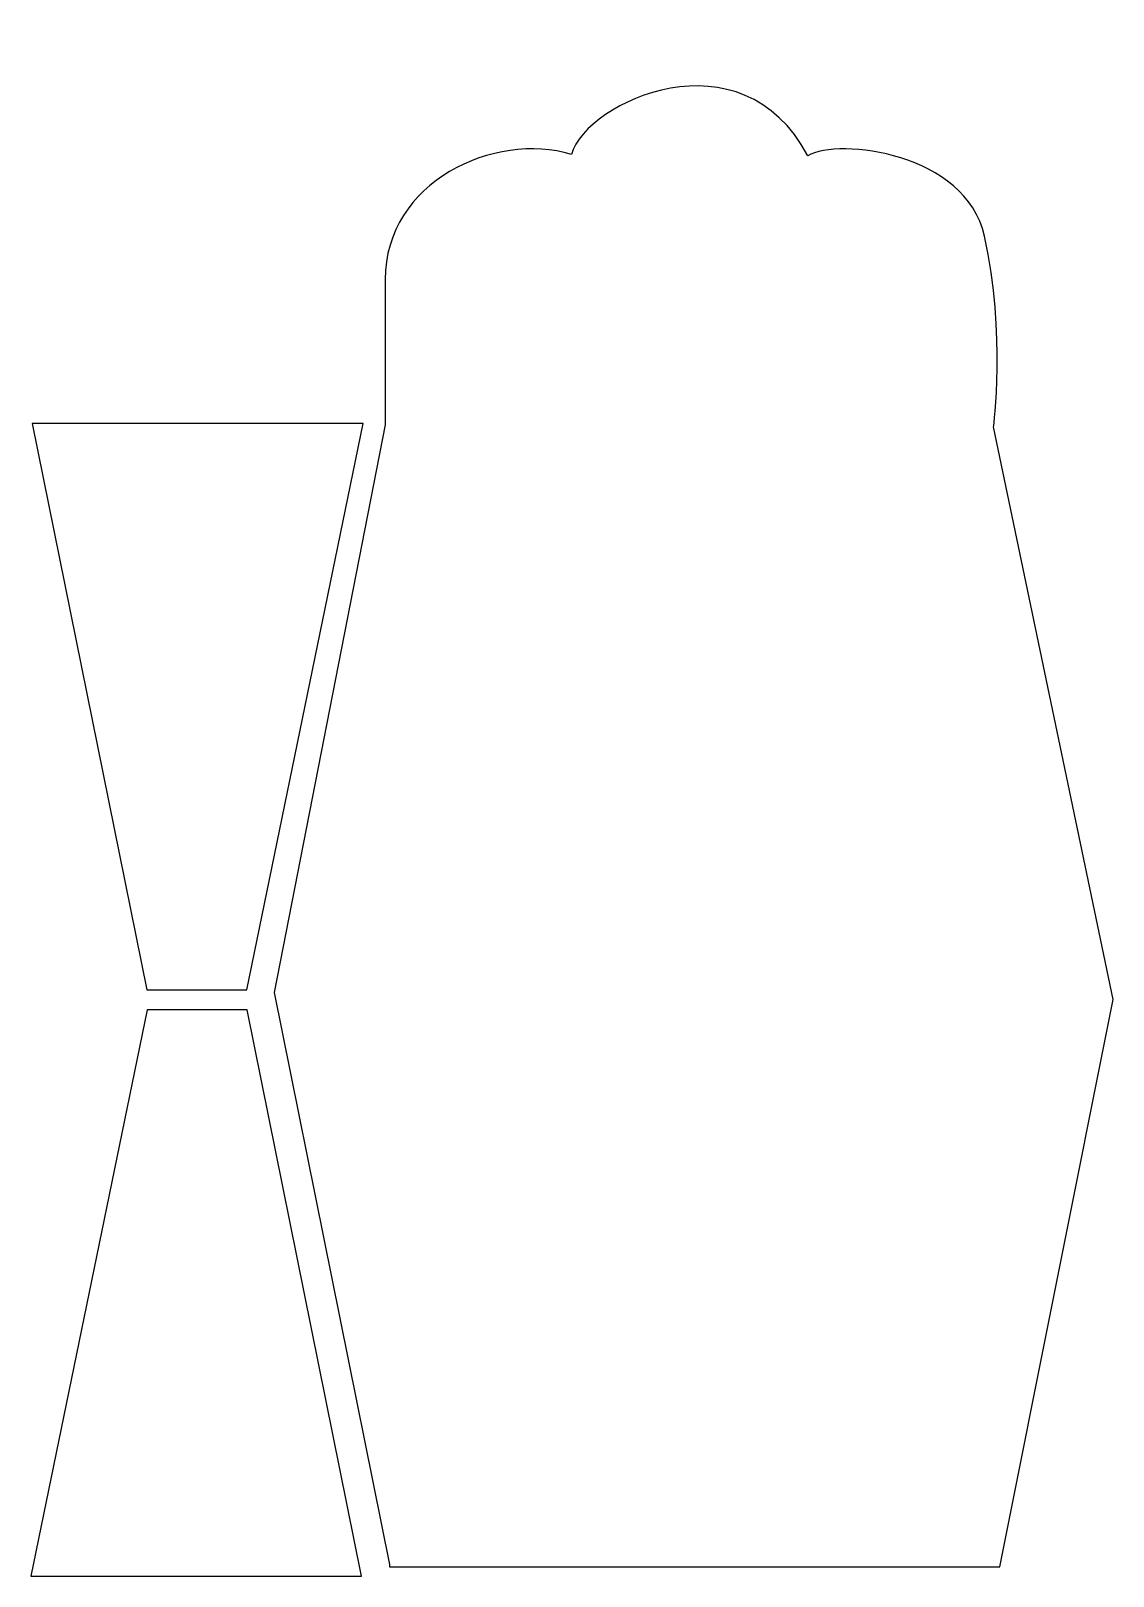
# Model space of a CAD drawing. Header units: centimetres. Extents: x -8.2 to 8.2, y -11.3 to 12.1.
import ezdxf

# ---------------------------------------------------------------- set-up
doc = ezdxf.new("R2010")
doc.units = ezdxf.units.CM
doc.header["$MEASUREMENT"] = 0
doc.layers.add('Camada 1', color=7, linetype='Continuous')

msp = doc.modelspace()

# ---------------------------------------------------------------- linework, layer by layer
at = {"layer": 'Camada 1'}
for points, knots in [([(-2.76602, -11.11242), (-2.76602, -11.11242), (-4.51224, -2.44602), (-4.51224, -2.44602), (-4.51224, -2.44602), (-4.51224, -2.44602), (-2.83071, 6.15569), (-2.83071, 6.15569), (-2.83071, 6.15569), (-2.83071, 6.15569), (-2.83071, 6.86713), (-2.83071, 8.35462), (-2.83071, 8.35462), (-2.83071, 9.84213), (-1.16637, 10.60138), (-0.00885, 10.25142), (-0.00885, 10.25142), (0.21994, 11.05901), (2.57544, 12.12232), (3.57205, 10.23017), (3.57205, 10.23017), (4.04256, 10.50714), (5.96928, 10.2766), (6.24998, 9.01309), (6.24998, 9.01309), (6.58013, 7.52706), (6.3883, 6.12622), (6.3883, 6.12622), (6.3883, 6.12622), (6.3883, 6.12622), (8.19932, -2.55034), (8.19932, -2.55034), (8.19932, -2.55034), (8.19932, -2.55034), (6.48241, -11.14586), (6.48241, -11.14586), (6.48241, -11.14586), (6.48241, -11.14586), (-2.76602, -11.14586), (-2.76602, -11.14586), (-2.76602, -11.14586), (-2.76602, -11.14586), (-2.76602, -11.11242), (-2.76602, -11.11242)], [0, 0, 0, 0, 0.08333333, 0.08333333, 0.08333333, 0.08333333, 0.16666667, 0.16666667, 0.16666667, 0.16666667, 0.25, 0.25, 0.25, 0.25, 0.33333333, 0.33333333, 0.33333333, 0.33333333, 0.41666667, 0.41666667, 0.41666667, 0.41666667, 0.5, 0.5, 0.5, 0.5, 0.58333333, 0.58333333, 0.58333333, 0.58333333, 0.66666667, 0.66666667, 0.66666667, 0.66666667, 0.75, 0.75, 0.75, 0.75, 0.83333333, 0.83333333, 0.83333333, 0.83333333, 1, 1, 1, 1]), ([(-8.17783, 6.17519), (-8.17783, 6.17519), (-3.16578, 6.17519), (-3.16578, 6.17519), (-3.16578, 6.17519), (-3.16578, 6.17519), (-4.92613, -2.40644), (-4.92613, -2.40644), (-4.92613, -2.40644), (-4.92613, -2.40644), (-6.44198, -2.40644), (-6.44198, -2.40644), (-6.44198, -2.40644), (-6.44198, -2.40644), (-8.17783, 6.17519), (-8.17783, 6.17519)], [0, 0, 0, 0, 0.2, 0.2, 0.2, 0.2, 0.4, 0.4, 0.4, 0.4, 0.6, 0.6, 0.6, 0.6, 1, 1, 1, 1]), ([(-3.18726, -11.28842), (-3.18726, -11.28842), (-8.19932, -11.28842), (-8.19932, -11.28842), (-8.19932, -11.28842), (-8.19932, -11.28842), (-6.43897, -2.70685), (-6.43897, -2.70685), (-6.43897, -2.70685), (-6.43897, -2.70685), (-4.92314, -2.70685), (-4.92314, -2.70685), (-4.92314, -2.70685), (-4.92314, -2.70685), (-3.18726, -11.28842), (-3.18726, -11.28842)], [0, 0, 0, 0, 0.2, 0.2, 0.2, 0.2, 0.4, 0.4, 0.4, 0.4, 0.6, 0.6, 0.6, 0.6, 1, 1, 1, 1])]:
    msp.add_open_spline(points, degree=3, knots=knots, dxfattribs=at)

doc.saveas('drawing.dxf')
